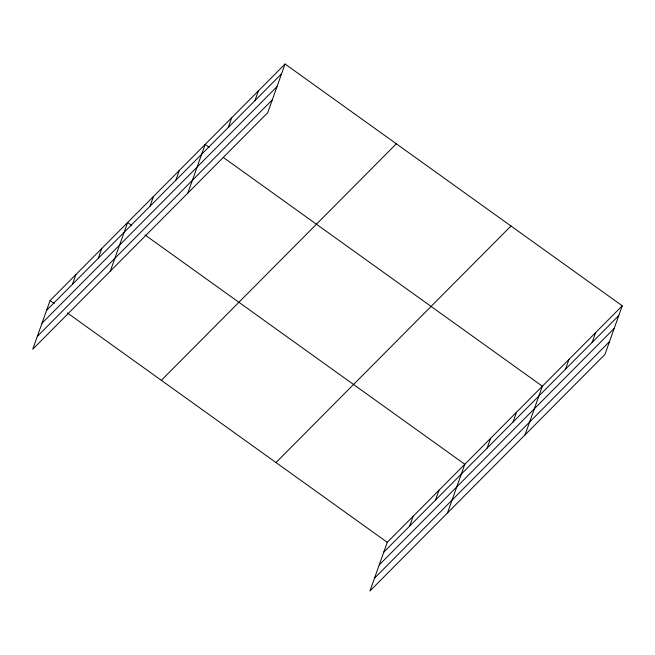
<?xml version="1.0" encoding="UTF-8"?>
<svg xmlns="http://www.w3.org/2000/svg" width="655" height="655" viewBox="0 0 655 655"><rect width="100%" height="100%" fill="white"/><g stroke="black" fill="none" stroke-linecap="round" stroke-linejoin="round"><path stroke-width="0.98" d="M285.056 64.01L50.075 300.547L32.75 349.205L267.731 112.668L285.056 64.01L622.25 305.795L604.925 354.453L369.944 590.99L387.269 542.332L622.25 305.795M72.435 284.335L75.923 274.527M98.283 258.316L101.771 248.507M110.294 271.145L127.619 222.487L131.745 225.443M149.979 206.276L153.466 196.467M175.827 180.256L179.314 170.447M187.838 193.094L205.162 144.436L209.281 147.383M228.3 127.43L231.796 117.622M254.934 100.624L258.422 90.816M409.629 526.121L413.117 516.312M435.477 500.101L438.965 490.292M447.488 512.931L464.813 464.272L144.927 234.899M487.173 448.061L490.66 438.252M513.021 422.041L516.508 412.232M525.032 434.879L542.356 386.213L223.298 157.437M565.494 369.215L568.99 359.407M592.128 342.409L595.616 332.601M46.587 310.355L281.56 73.819M42.018 323.177L277 86.64M37.319 336.383L272.292 99.847M161.351 380.334L396.332 143.797M276.001 462.545L510.974 226.008M383.781 552.14L618.754 315.604M379.212 564.962L614.193 328.425M374.513 578.168L609.486 341.632M50.075 300.547L54.201 303.502M67.383 312.959L387.269 542.332"/></g></svg>
